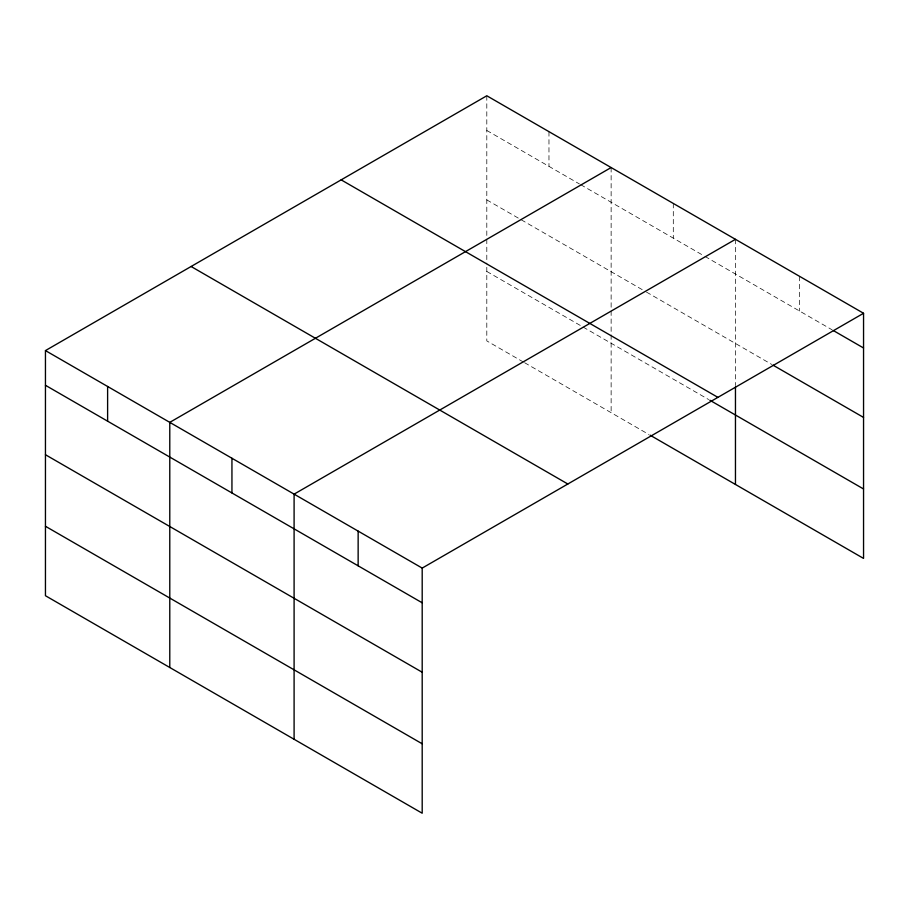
<?xml version="1.0" encoding="UTF-8"?>
<svg xmlns="http://www.w3.org/2000/svg" width="909" height="909" viewBox="0 0 909 909"><rect width="100%" height="100%" fill="white"/><g stroke="black" fill="none" stroke-linecap="round" stroke-linejoin="round"><path stroke-width="0.68" stroke-dasharray="4.54 3.41" d="M486.804 130.476L579.442 183.959M580.658 184.663L703.771 255.736M704.986 256.44L832.133 329.842M486.804 199.912L645.265 291.403M646.481 292.096L771.707 364.407M486.804 271.461L581.874 326.354M583.101 327.058L708.645 399.54M523.368 362.021L486.804 340.909L486.804 263.042M524.595 362.714L648.912 434.502M799.5 276.302L799.5 311.003M735.461 239.328L735.461 385.564M673.296 203.434L673.296 238.135M611.132 167.551L611.132 309.571M611.132 310.969L611.132 333.421M611.132 334.819L611.132 412.686M548.968 131.657L548.968 166.358M486.804 95.775L486.804 237.794M486.804 239.192L486.804 261.644"/><path stroke-width="1.36" d="M45.45 350.59L422.196 568.091L422.196 813.225L45.45 595.725L45.45 350.59L486.804 95.775L863.55 313.275L863.55 558.41L650.14 435.206M611.132 167.551L169.778 422.367L169.778 667.501M735.461 239.328L294.096 494.144L294.096 739.278M422.196 568.091L863.55 313.275M833.337 330.546L863.55 347.988M772.923 365.1L863.55 417.424M341.159 179.857L717.905 397.369M709.861 400.244L863.55 488.974M191.095 266.496L567.841 484.008M45.45 385.291L422.196 602.803M45.45 454.727L422.196 672.24M45.45 526.277L422.196 743.789M735.461 386.961L735.461 484.463M358.146 531.117L358.146 565.818M231.943 458.25L231.943 492.951M107.614 386.473L107.614 421.174"/></g></svg>
